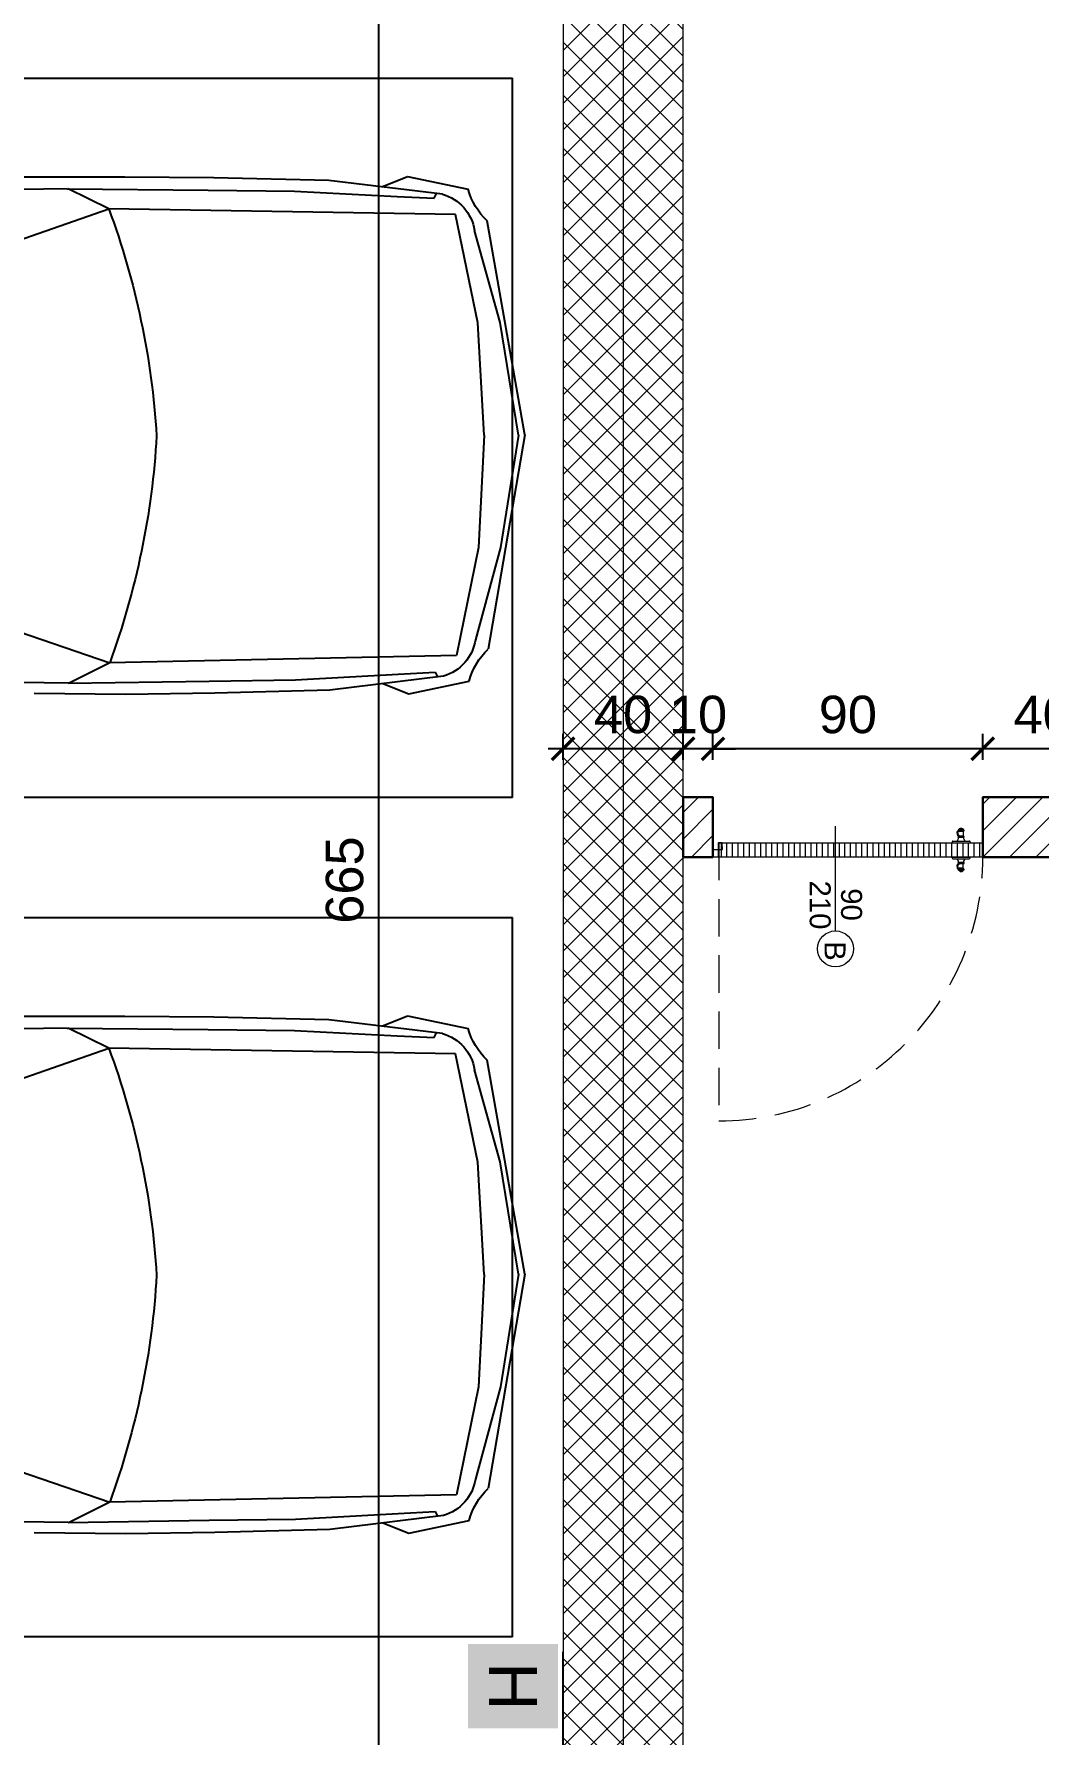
# Model space of a CAD drawing. Header units: centimetres. Extents: x 54080 to 59633, y -55119 to -48218.
# Drawn here: x 58401 to 58736, y -51265 to -50698 of the extents above; entities that cross this region are included whole.
import ezdxf

# ---------------------------------------------------------------- set-up
doc = ezdxf.new("R2010")
doc.units = ezdxf.units.CM
doc.header["$LTSCALE"] = 50
doc.header["$MEASUREMENT"] = 0
for name, pattern in [('23486-A01$0${ Chain Double-Dash }', [0]), ('CACHE', [0.375, 0.25, -0.125]), ('CONTINU', [0])]:
    doc.linetypes.add(name, pattern=pattern)
doc.layers.get('0').update_dxf_attribs({"color": 8})
for name, color, linetype in [('BETON COUPE', 3, 'CONTINU'), ('COTE 50ème', 1, 'Continuous'), ('FINI', 251, 'Continuous')]:
    doc.layers.add(name, color=color, linetype=linetype)
for name, color, linetype, lineweight in [('BETON HACHURE', 253, 'Continuous', 13), ('door', 44, 'Continuous', 5), ('MACONNERIE COUPE', 7, 'Continuous', 30), ('MACONNERIE HACHURE', 253, 'Continuous', 13)]:
    doc.layers.add(name, color=color, linetype=linetype, lineweight=lineweight)
doc.layers.add('HORS GEL', color=7, linetype='CACHE', lineweight=15, true_color=0x00661a)
doc.layers.add('HYPALON', color=7, linetype='Continuous', true_color=0xffaa00)
doc.styles.add('GENERATED_STYLE_1', font='arial.ttf')
doc.styles.add('RS_TEXT_1.50', font='arial.ttf', dxfattribs={"height": 12.5})
doc.styles.add('RS_TXT_50', font='arial.ttf', dxfattribs={"height": 12.5})
doc.dimstyles.new('RS_50CM_LINEAIRE', dxfattribs={"dimscale": 5, "dimtxt": 12.5, "dimasz": 1.5, "dimexe": 1, "dimexo": 2.5, "dimgap": 1, "dimtad": 1, "dimdec": 1, "dimrnd": 0.5, "dimdsep": 46, "dimtxsty": 'RS_TXT_50', "dimblk1": 'ARCHTICK', "dimblk2": 'ARCHTICK', "dimsah": 1, "dimcen": 2.5, "dimdle": 1, "dimclrt": 4, "dimadec": 0, "dimazin": 2, "dimtfac": 1, "dimtdec": 1, "dimtix": 1, "dimtmove": 2, "dimatfit": 3, "dimfxl": 1, "dimtolj": 1, "dimtzin": 0, "dimarcsym": 0})

# ---------------------------------------------------------------- blocks, each defined once
blk = doc.blocks.new('A$C99aa3423')
at = {"layer": 'HORS GEL', "linetype": '23486-A01$0${ Chain Double-Dash }', "ltscale": 1.2}
blk.add_line((2395, 1580), (2395, -4150), dxfattribs=at)
blk = doc.blocks.new('_ArchTick')
at = {"color": 0, "linetype": 'ByBlock', "const_width": 0.15}
blk.add_lwpolyline([(-0.5, -0.5), (0.5, 0.5)], dxfattribs=at)
blk = doc.blocks.new('*D1013')
at = {"layer": 'COTE 50ème', "color": 0, "lineweight": -2, "ltscale": 0.5, "transparency": 16777216}
for p, q in [((58516.22, -51317.36), (58516.22, -50642.36)), ((58565.17, -50647.36), (58511.22, -50647.36)), ((58565.17, -51312.36), (58511.22, -51312.36))]:
    blk.add_line(p, q, dxfattribs=at)
at = {"layer": 'Defpoints', "color": 0, "ltscale": 0.5, "transparency": 16777216}
for p in [(58516.22, -50647.36), (58577.67, -50647.36), (58577.67, -51312.36)]:
    blk.add_point(p, dxfattribs=at)
at = {"layer": 'COTE 50ème', "color": 0, "lineweight": -2, "ltscale": 0.5, "transparency": 16777216, "xscale": 7.5, "yscale": 7.5, "zscale": 7.5}
for p, rotation in [((58516.22, -50647.36), 90), ((58516.22, -51312.36), 270)]:
    blk.add_blockref('_ArchTick', p, dxfattribs=dict(at, rotation=rotation))
at = {"layer": 'COTE 50ème', "color": 4, "ltscale": 0.5, "transparency": 16777216, "insert": (58504.84, -50979.86), "char_height": 12.5, "attachment_point": 5, "rotation": 90, "style": 'RS_TXT_50'}
blk.add_mtext('\\A1;665', dxfattribs=at)
blk = doc.blocks.new('*D1311')
at = {"layer": 'COTE 50ème', "color": 0, "lineweight": -2, "ltscale": 0.5, "transparency": 16777216}
for p, q in [((58717.67, -50939.72), (58717.67, -50931.08)), ((58757.67, -50939.72), (58757.67, -50931.08)), ((58762.67, -50936.08), (58712.67, -50936.08))]:
    blk.add_line(p, q, dxfattribs=at)
at = {"layer": 'Defpoints', "color": 0, "ltscale": 0.5, "transparency": 16777216}
for p in [(58717.67, -50936.08), (58717.67, -50952.22), (58757.67, -50952.22)]:
    blk.add_point(p, dxfattribs=at)
at = {"layer": 'COTE 50ème', "color": 0, "lineweight": -2, "ltscale": 0.5, "transparency": 16777216, "xscale": 7.5, "yscale": 7.5, "zscale": 7.5, "rotation": 180}
blk.add_blockref('_ArchTick', (58717.67, -50936.08), dxfattribs=at)
at = {"layer": 'COTE 50ème', "color": 0, "lineweight": -2, "ltscale": 0.5, "transparency": 16777216, "xscale": 7.5, "yscale": 7.5, "zscale": 7.5}
blk.add_blockref('_ArchTick', (58757.67, -50936.08), dxfattribs=at)
at = {"layer": 'COTE 50ème', "color": 4, "ltscale": 0.5, "transparency": 16777216, "insert": (58737.67, -50924.7), "char_height": 12.5, "attachment_point": 5, "style": 'RS_TXT_50'}
blk.add_mtext('\\A1;40', dxfattribs=at)
blk = doc.blocks.new('*D1312')
at = {"layer": 'COTE 50ème', "color": 0, "lineweight": -2, "ltscale": 0.5, "transparency": 16777216}
for p, q in [((58627.67, -50939.72), (58627.67, -50931.08)), ((58717.67, -50939.72), (58717.67, -50931.08)), ((58722.67, -50936.08), (58622.67, -50936.08))]:
    blk.add_line(p, q, dxfattribs=at)
at = {"layer": 'Defpoints', "color": 0, "ltscale": 0.5, "transparency": 16777216}
for p in [(58627.67, -50936.08), (58627.67, -50952.22), (58717.67, -50952.22)]:
    blk.add_point(p, dxfattribs=at)
at = {"layer": 'COTE 50ème', "color": 0, "lineweight": -2, "ltscale": 0.5, "transparency": 16777216, "xscale": 7.5, "yscale": 7.5, "zscale": 7.5, "rotation": 180}
blk.add_blockref('_ArchTick', (58627.67, -50936.08), dxfattribs=at)
at = {"layer": 'COTE 50ème', "color": 0, "lineweight": -2, "ltscale": 0.5, "transparency": 16777216, "xscale": 7.5, "yscale": 7.5, "zscale": 7.5}
blk.add_blockref('_ArchTick', (58717.67, -50936.08), dxfattribs=at)
at = {"layer": 'COTE 50ème', "color": 4, "ltscale": 0.5, "transparency": 16777216, "insert": (58672.67, -50924.7), "char_height": 12.5, "attachment_point": 5, "style": 'RS_TXT_50'}
blk.add_mtext('\\A1;90', dxfattribs=at)
blk = doc.blocks.new('*D1313')
at = {"layer": 'COTE 50ème', "color": 0, "lineweight": -2, "ltscale": 0.5, "transparency": 16777216}
for p, q in [((58617.67, -50939.72), (58617.67, -50931.08)), ((58627.67, -50939.72), (58627.67, -50931.08)), ((58617.67, -50936.08), (58610.17, -50936.08)), ((58627.67, -50936.08), (58617.67, -50936.08)), ((58627.67, -50936.08), (58635.17, -50936.08))]:
    blk.add_line(p, q, dxfattribs=at)
at = {"layer": 'Defpoints', "color": 0, "ltscale": 0.5, "transparency": 16777216}
for p in [(58617.67, -50936.08), (58617.67, -50952.22), (58627.67, -50952.22)]:
    blk.add_point(p, dxfattribs=at)
at = {"layer": 'COTE 50ème', "color": 0, "lineweight": -2, "ltscale": 0.5, "transparency": 16777216, "xscale": 7.5, "yscale": 7.5, "zscale": 7.5}
blk.add_blockref('_ArchTick', (58617.67, -50936.08), dxfattribs=at)
at = {"layer": 'COTE 50ème', "color": 0, "lineweight": -2, "ltscale": 0.5, "transparency": 16777216, "xscale": 7.5, "yscale": 7.5, "zscale": 7.5, "rotation": 180}
blk.add_blockref('_ArchTick', (58627.67, -50936.08), dxfattribs=at)
at = {"layer": 'COTE 50ème', "color": 4, "ltscale": 0.5, "transparency": 16777216, "insert": (58622.67, -50924.7), "char_height": 12.5, "attachment_point": 5, "style": 'RS_TXT_50'}
blk.add_mtext('\\A1;10', dxfattribs=at)
blk = doc.blocks.new('*D1314')
at = {"layer": 'COTE 50ème', "color": 0, "lineweight": -2, "ltscale": 0.5, "transparency": 16777216}
for p, q in [((58577.67, -50939.72), (58577.67, -50931.08)), ((58617.67, -50939.72), (58617.67, -50931.08)), ((58622.67, -50936.08), (58572.67, -50936.08))]:
    blk.add_line(p, q, dxfattribs=at)
at = {"layer": 'Defpoints', "color": 0, "ltscale": 0.5, "transparency": 16777216}
for p in [(58577.67, -50936.08), (58577.67, -50952.22), (58617.67, -50952.22)]:
    blk.add_point(p, dxfattribs=at)
at = {"layer": 'COTE 50ème', "color": 0, "lineweight": -2, "ltscale": 0.5, "transparency": 16777216, "xscale": 7.5, "yscale": 7.5, "zscale": 7.5, "rotation": 180}
blk.add_blockref('_ArchTick', (58577.67, -50936.08), dxfattribs=at)
at = {"layer": 'COTE 50ème', "color": 0, "lineweight": -2, "ltscale": 0.5, "transparency": 16777216, "xscale": 7.5, "yscale": 7.5, "zscale": 7.5}
blk.add_blockref('_ArchTick', (58617.67, -50936.08), dxfattribs=at)
at = {"layer": 'COTE 50ème', "color": 4, "ltscale": 0.5, "transparency": 16777216, "insert": (58597.67, -50924.7), "char_height": 12.5, "attachment_point": 5, "style": 'RS_TXT_50'}
blk.add_mtext('\\A1;40', dxfattribs=at)

msp = doc.modelspace()

# ---------------------------------------------------------------- hatches: boundary and pattern name
at = {"layer": 'BETON HACHURE', "transparency": 33554585}
h = msp.add_hatch(dxfattribs=at)
h.set_pattern_fill('ANSI37', color=256, scale=50, angle=270, style=0)
h.set_pattern_definition([(315, (861.459, 19655.393), (4.4194174, 4.4194174), []), (45, (861.459, 19655.393), (-4.4194174, 4.4194174), [])])
h.paths.add_polyline_path([(56357.67, -51847.22), (56382.67, -51847.22), (56382.67, -52172.22), (56357.67, -52172.22)], flags=0)
h.paths.add_polyline_path([(56357.67, -51847.22), (56382.67, -51847.22), (56382.67, -52172.22), (56357.67, -52172.22)], flags=0)
h.paths.add_polyline_path([(58537.67, -51987.36), (58537.67, -52037.36), (58617.67, -52037.36), (58617.67, -51987.36)], flags=0)
h.paths.add_polyline_path([(58157.67, -51987.36), (58157.67, -52037.36), (58237.67, -52037.36), (58237.67, -51987.36)], flags=0)
edge = h.paths.add_edge_path(flags=0)
edge.add_arc((58197.67, -50672.36), 40, 0, 360)
edge = h.paths.add_edge_path(flags=0)
edge.add_arc((58197.67, -49997.36), 40, 0, 360)
edge = h.paths.add_edge_path(flags=0)
edge.add_arc((58197.67, -51272.36), 40, 0, 360)
h.paths.add_polyline_path([(59277.67, -49527.22), (54853.83, -49527.22), (54464.54, -54263.92), (59277.59, -54736.58), (59277.67, -54713.51)])
edge = h.paths.add_edge_path(flags=0)
edge.add_arc((58197.67, -51272.36), 40, 0, 360)
h.paths.add_polyline_path([(56982.67, -49552.22), (56982.67, -49972.36), (57007.67, -49972.36), (57007.67, -49552.22), (58577.68, -49552.22), (58577.67, -50022.36), (58617.67, -50022.36), (58617.67, -49552.22), (59247.67, -49552.22), (59247.67, -51282.36), (58617.67, -51282.36), (58617.67, -50647.36), (58577.67, -50647.36), (58577.67, -51312.36), (59247.67, -51312.36), (59247.67, -52057.36), (58577.67, -52057.36), (58577.67, -53447.36), (58617.67, -53447.36), (58617.67, -52087.36), (59247.67, -52087.36), (59247.67, -54709.01), (58245.17, -54610.07), (58245.17, -54122.36), (58220.17, -54122.36), (58220.17, -54607.62), (56915.17, -54479.46), (56915.17, -54122.36), (56890.17, -54122.36), (56890.17, -54477.01), (55702.67, -54360.39), (55702.67, -54122.36), (55652.67, -54122.36), (55652.67, -54355.48), (54491.47, -54241.45), (54666.86, -52107.36), (54872.67, -52107.36), (54872.67, -52057.36), (54670.97, -52057.36), (54672.82, -52037.36), (54872.67, -52037.36), (54872.67, -51987.36), (54676.72, -51987.36), (54733.43, -51297.36), (54872.67, -51297.36), (54872.67, -51247.36), (54737.54, -51247.36), (54782.74, -50697.36), (54872.67, -50697.36), (54872.67, -50647.36), (54786.85, -50647.36), (54876.86, -49552.22), (55655.17, -49552.22), (55655.17, -49972.36), (55680.17, -49972.36), (55680.17, -49552.22)], flags=16)
h.paths.add_polyline_path([(58157.67, -51232.36), (58157.67, -51312.36), (58237.67, -51312.36), (58237.67, -51232.36)], flags=0)
at = {"layer": 'door'}
h = msp.add_hatch(dxfattribs=at)
h.set_pattern_fill('ANSI31', color=256, scale=15, angle=765)
h.set_pattern_definition([(90, (-79257.0422, -98097.6353), (-1.875, 3e-15), [])])
h.paths.add_polyline_path([(58629.64, -50967.45), (58717.67, -50967.45), (58717.67, -50972.17), (58629.64, -50972.17)])
at = {"layer": 'HYPALON', "linetype": 'Continuous', "lineweight": 0, "true_color": 0xed1f24}
msp.add_hatch(color=240, dxfattribs=at).paths.add_polyline_path([(58545.99, -51234.76), (58545.99, -51262.9), (58575.95, -51262.9), (58575.95, -51234.76)])
at = {"layer": 'MACONNERIE HACHURE'}
h = msp.add_hatch(dxfattribs=at)
h.set_pattern_fill('ANSI31', color=256, scale=50, style=0)
h.paths.add_polyline_path([(54872.67, -54083.63), (54897.67, -54083.63), (54897.67, -54067.36), (54872.67, -54067.36)])
h.paths.add_polyline_path([(54760.13, -53887.22), (54520.58, -53887.22), (54522.64, -53862.22), (54760.13, -53862.22)])
h.paths.add_polyline_path([(54872.67, -54017.36), (54872.67, -53887.22), (54850.13, -53887.22), (54850.13, -53862.22), (54897.67, -53862.22), (54897.67, -54017.36)])
h.paths.add_polyline_path([(54872.67, -54173.63), (54897.67, -54173.63), (54897.67, -54281.34), (54872.67, -54278.88)])
h.paths.add_polyline_path([(54505.78, -54067.36), (54507.82, -54042.46), (54872.67, -54042.36), (54872.67, -54067.36)])
h.paths.add_polyline_path([(58577.67, -52057.36), (58597.67, -52057.36), (58597.67, -52037.36), (58577.67, -52037.36)])
h.paths.add_polyline_path([(55842.67, -50672.36), (56202.67, -50672.36), (56202.67, -50647.36), (55842.67, -50647.36)])
h.paths.add_polyline_path([(55752.67, -50672.36), (55742.67, -50672.36), (55742.67, -50647.36), (55752.67, -50647.36)])
h.paths.add_polyline_path([(57077.67, -53447.36), (57437.67, -53447.36), (57437.67, -53422.36), (57077.67, -53422.36)])
h.paths.add_polyline_path([(56987.67, -53447.36), (56977.67, -53447.36), (56977.67, -53422.36), (56987.67, -53422.36)])
h.paths.add_polyline_path([(58777.67, -49872.22), (58777.67, -49882.22), (58757.67, -49882.22), (58757.67, -49872.22), (58717.67, -49872.22), (58717.67, -49852.22), (59252.67, -49852.22), (59252.67, -49872.22)])
h.paths.add_polyline_path([(58777.67, -50092.22), (58777.67, -50102.22), (58757.67, -50102.22), (58757.67, -49972.22), (58777.67, -49972.22), (58777.67, -50072.22), (59252.67, -50072.22), (59252.67, -50092.22)])
h.paths.add_polyline_path([(58777.67, -50312.22), (58777.67, -50322.22), (58757.67, -50322.22), (58757.67, -50192.22), (58777.67, -50192.22), (58777.67, -50292.22), (59252.67, -50292.22), (59252.67, -50312.22)])
h.paths.add_polyline_path([(58777.67, -50532.22), (58777.67, -50542.22), (58757.67, -50542.22), (58757.67, -50412.22), (58777.67, -50412.22), (58777.67, -50512.22), (59247.67, -50512.22), (59247.67, -50532.22)])
h.paths.add_polyline_path([(58757.67, -50762.22), (58757.67, -50632.22), (58777.67, -50632.22), (58777.67, -50732.22), (59252.67, -50732.22), (59252.67, -50752.22), (58777.67, -50752.22), (58777.67, -50762.22)])
h.paths.add_polyline_path([(58777.67, -50852.22), (58757.67, -50852.22), (58757.67, -50952.22), (58717.67, -50952.22), (58717.67, -50972.22), (59252.67, -50972.22), (59252.67, -50952.22), (58777.67, -50952.22)])
h.paths.add_polyline_path([(58627.67, -49872.22), (58617.67, -49872.22), (58617.67, -49852.22), (58627.67, -49852.22)])
h.paths.add_polyline_path([(58627.67, -50972.22), (58617.67, -50972.22), (58617.67, -50952.22), (58627.67, -50952.22)])
h.paths.add_polyline_path([(58577.67, -51947.36), (58597.67, -51947.36), (58597.67, -51987.36), (58577.67, -51987.36)])
h.paths.add_polyline_path([(58577.67, -51747.36), (58597.67, -51747.36), (58597.67, -51312.36), (58577.67, -51312.36)])
h.paths.add_polyline_path([(57052.67, -52057.36), (57072.67, -52057.36), (57072.67, -52037.36), (57052.67, -52037.36)])
h.paths.add_polyline_path([(56237.67, -52057.36), (56257.67, -52057.36), (56257.67, -52037.36), (56237.67, -52037.36)])
h.paths.add_polyline_path([(55707.67, -52087.36), (55727.67, -52087.36), (55727.67, -52037.36), (55707.67, -52037.36)])
h.paths.add_polyline_path([(55837.67, -52007.36), (56107.67, -52007.36), (56107.67, -51987.36), (55837.67, -51987.36)])
h.paths.add_polyline_path([(57072.67, -52107.36), (57342.67, -52107.36), (57342.67, -52087.36), (57072.67, -52087.36)])
h.paths.add_polyline_path([(56670.17, -51987.36), (56670.17, -52097.36), (56690.17, -52097.36), (56690.17, -52007.36), (56922.67, -52007.36), (56922.67, -51987.36)])
h.paths.add_polyline_path([(56670.17, -52297.36), (56690.17, -52297.36), (56690.17, -52217.36), (57047.67, -52217.36), (57047.67, -52197.36), (56690.17, -52197.36), (56690.17, -52187.36), (56670.17, -52187.36)])
h.paths.add_polyline_path([(56670.17, -52497.36), (56690.17, -52497.36), (56690.17, -52417.36), (57047.67, -52417.36), (57047.67, -52397.36), (56690.17, -52397.36), (56690.17, -52387.36), (56670.17, -52387.36)])
h.paths.add_polyline_path([(56510.17, -52797.36), (56510.17, -52787.36), (56490.17, -52787.36), (56490.17, -52797.36), (56257.67, -52797.36), (56257.67, -52817.36), (56942.67, -52817.36), (56942.67, -52797.36), (56690.17, -52797.36), (56690.17, -52787.36), (56670.17, -52787.36), (56670.17, -52797.36)])
h.paths.add_polyline_path([(56510.17, -52697.36), (56510.17, -52587.36), (56490.17, -52587.36), (56490.17, -52597.36), (56127.67, -52597.36), (56127.67, -52617.36), (56490.17, -52617.36), (56490.17, -52697.36)])
h.paths.add_polyline_path([(56510.17, -52497.36), (56510.17, -52387.36), (56490.17, -52387.36), (56490.17, -52397.36), (56127.67, -52397.36), (56127.67, -52417.36), (56490.17, -52417.36), (56490.17, -52497.36)])
h.paths.add_polyline_path([(56510.17, -52187.36), (56490.17, -52187.36), (56490.17, -52197.36), (56127.67, -52197.36), (56127.67, -52217.36), (56490.17, -52217.36), (56490.17, -52297.36), (56510.17, -52297.36)])
h.paths.add_polyline_path([(56510.17, -51977.36), (56490.17, -51977.36), (56490.17, -51987.36), (56257.67, -51987.36), (56257.67, -52007.36), (56490.17, -52007.36), (56490.17, -52097.36), (56510.17, -52097.36)])
h.paths.add_polyline_path([(56490.17, -51887.36), (56510.17, -51887.36), (56510.17, -51777.36), (56490.17, -51777.36), (56490.17, -51787.36), (56132.67, -51787.36), (56132.67, -51807.36), (56490.17, -51807.36)])
h.paths.add_polyline_path([(57437.67, -52777.36), (57462.67, -52777.36), (57462.67, -52797.36), (57437.67, -52797.36)])
h.paths.add_polyline_path([(56202.67, -51317.36), (56227.67, -51317.36), (56227.67, -51297.36), (56202.67, -51297.36)])
h.paths.add_polyline_path([(56107.67, -53323.39), (56127.67, -53323.39), (56127.67, -52847.36), (56107.67, -52847.36)])
h.paths.add_polyline_path([(55682.67, -53222.36), (55702.67, -53222.36), (55702.67, -52927.36), (55682.67, -52927.36)])
h.paths.add_polyline_path([(55786, -51192.36), (55742.67, -51192.36), (55742.67, -51152.36), (55786, -51152.36)])
h.paths.add_polyline_path([(55952.67, -51192.36), (55912.67, -51192.36), (55912.67, -51152.36), (55952.67, -51152.36)])
h.paths.add_polyline_path([(56159.34, -51192.36), (56202.67, -51192.36), (56202.67, -51152.36), (56159.34, -51152.36)])
h.paths.add_polyline_path([(55992.67, -51192.36), (56032.67, -51192.36), (56032.67, -51152.36), (55992.67, -51152.36)])
h.paths.add_polyline_path([(57394.34, -52902.36), (57437.67, -52902.36), (57437.67, -52942.36), (57394.34, -52942.36)])
h.paths.add_polyline_path([(57227.67, -52902.36), (57267.67, -52902.36), (57267.67, -52942.36), (57227.67, -52942.36)])
h.paths.add_polyline_path([(57021, -52902.36), (56977.67, -52902.36), (56977.67, -52942.36), (57021, -52942.36)])
h.paths.add_polyline_path([(57187.67, -52902.36), (57147.67, -52902.36), (57147.67, -52942.36), (57187.67, -52942.36)])
h.paths.add_polyline_path([(55941, -52412.36), (55917.67, -52412.36), (55917.67, -52392.36), (55941, -52392.36)])
h.paths.add_polyline_path([(56107.67, -52412.36), (56067.67, -52412.36), (56067.67, -52392.36), (56107.67, -52392.36)])
h.paths.add_polyline_path([(55726, -52412.36), (55702.67, -52412.36), (55702.67, -52392.36), (55726, -52392.36)])
h.paths.add_polyline_path([(55892.67, -52412.36), (55852.67, -52412.36), (55852.67, -52392.36), (55892.67, -52392.36)])
h.paths.add_polyline_path([(55682.67, -52518.36), (55702.67, -52518.36), (55702.67, -52412.36), (55682.67, -52412.36)])
h.paths.add_polyline_path([(55682.67, -52797.36), (55702.67, -52797.36), (55702.67, -52737.36), (55682.67, -52737.36)])
h.paths.add_polyline_path([(56107.67, -52797.36), (56127.67, -52797.36), (56127.67, -52412.36), (56107.67, -52412.36)])
h.paths.add_polyline_path([(57437.67, -52677.36), (57437.67, -52637.36), (57342.67, -52637.36), (57342.67, -52562.36), (57367.67, -52562.36), (57367.67, -52627.36), (57462.67, -52627.36), (57462.67, -52677.36)])
h.paths.add_polyline_path([(56202.67, -51417.36), (56202.67, -51457.36), (56107.67, -51457.36), (56107.67, -51532.36), (56132.67, -51532.36), (56132.67, -51482.36), (56202.67, -51482.36), (56202.67, -51578.36), (56490.17, -51578.36), (56490.17, -51687.36), (56510.17, -51687.36), (56510.17, -51558.36), (56227.67, -51558.36), (56227.67, -51417.36)])
h.paths.add_polyline_path([(55742.67, -51297.36), (55742.67, -51457.36), (55837.67, -51457.36), (55837.67, -51532.36), (55812.67, -51532.36), (55812.67, -51482.36), (55717.67, -51482.36), (55717.67, -51297.36)])
h.paths.add_polyline_path([(56107.67, -53343.36), (55702.67, -53343.36), (55702.67, -53343.36), (56107.67, -53343.36)])
h.paths.add_polyline_path([(56977.67, -52797.36), (56977.67, -52637.36), (57072.67, -52637.36), (57072.67, -52562.36), (57047.67, -52562.36), (57047.67, -52627.36), (56977.67, -52627.36), (56977.67, -52597.36), (56690.17, -52597.36), (56690.17, -52587.36), (56670.17, -52587.36), (56670.17, -52697.36), (56690.17, -52697.36), (56690.17, -52617.36), (56952.67, -52617.36), (56952.67, -52797.36)])

# ---------------------------------------------------------------- linework, layer by layer
at = {"layer": 'BETON COUPE', "lineweight": 5}
msp.add_lwpolyline([(58617.67, -51282.36), (58617.67, -50647.36), (58577.67, -50647.36), (58577.67, -51312.36)], dxfattribs=at)
at = {"layer": 'door'}
for p, q in [((58668.55, -50996.83), (58668.55, -50961.87)), ((58707.43, -50967.15), (58707.43, -50967.45)), ((58707.43, -50967.45), (58713.43, -50967.45)), ((58707.73, -50966.85), (58713.13, -50966.85)), ((58709.16, -50964.27), (58709.16, -50963.7)), ((58709.16, -50964.27), (58709.16, -50964.84)), ((58709.38, -50964.27), (58709.38, -50963.7)), ((58709.38, -50964.27), (58709.38, -50964.84)), ((58711.36, -50963.18), (58709.5, -50963.18)), ((58709.5, -50963.43), (58711.36, -50963.43)), ((58709.56, -50963.68), (58709.75, -50963.68)), ((58709.56, -50964.86), (58709.57, -50964.86)), ((58711.27, -50965.22), (58709.6, -50965.22)), ((58711.27, -50965.62), (58709.6, -50965.62)), ((58709.75, -50962.81), (58709.75, -50962.93)), ((58709.88, -50962.81), (58709.75, -50962.81)), ((58711.11, -50962.93), (58709.75, -50962.93)), ((58711.11, -50963.68), (58709.75, -50963.68)), ((58709.75, -50965.04), (58709.75, -50965.05)), ((58710.99, -50962.81), (58709.88, -50962.81)), ((58710.99, -50962.81), (58711.11, -50962.81)), ((58711.11, -50962.81), (58711.11, -50962.93)), ((58711.11, -50963.68), (58711.11, -50965.05)), ((58713.43, -50967.15), (58713.43, -50967.45)), ((58707.43, -50972.47), (58707.43, -50972.17)), ((58707.43, -50972.17), (58713.43, -50972.17)), ((58707.73, -50972.77), (58713.13, -50972.77)), ((58713.43, -50972.47), (58713.43, -50972.17)), ((58709.16, -50975.35), (58709.16, -50974.78)), ((58709.16, -50975.35), (58709.16, -50975.92)), ((58709.38, -50975.35), (58709.38, -50974.78)), ((58709.38, -50975.35), (58709.38, -50975.92)), ((58709.5, -50976.19), (58711.36, -50976.19)), ((58711.36, -50976.44), (58709.5, -50976.44)), ((58709.56, -50974.76), (58709.57, -50974.76)), ((58709.56, -50975.94), (58709.75, -50975.94)), ((58711.27, -50974), (58709.6, -50974)), ((58711.27, -50974.4), (58709.6, -50974.4)), ((58709.75, -50974.58), (58709.75, -50974.57)), ((58711.11, -50975.94), (58709.75, -50975.94)), ((58711.11, -50976.69), (58709.75, -50976.69)), ((58709.75, -50976.81), (58709.75, -50976.69)), ((58709.88, -50976.81), (58709.75, -50976.81)), ((58710.99, -50976.81), (58709.88, -50976.81)), ((58710.99, -50976.81), (58711.11, -50976.81)), ((58711.11, -50975.94), (58711.11, -50974.57)), ((58711.11, -50976.81), (58711.11, -50976.69))]:
    msp.add_line(p, q, dxfattribs=at)
at = {"layer": 'door', "linetype": 'CACHE'}
msp.add_line((58629.64, -50967.45), (58629.64, -51060.2), dxfattribs=at)
at = {"layer": 'door'}
for points in [[(58627.67, -50969.72), (58630.81, -50969.72), (58630.69, -50967.4), (58629.43, -50967.4), (58629.43, -50972.22), (58627.67, -50972.22), (58627.67, -50969.72)], [(58629.64, -50967.45), (58717.67, -50967.45), (58717.67, -50972.17), (58629.64, -50972.17), (58629.64, -50967.45)]]:
    msp.add_lwpolyline(points, dxfattribs=at)
msp.add_circle((58668.55, -51002.83), 6, dxfattribs=at)
for centre, radius, start, end in [((58707.73, -50967.15), 0.3, 90, 180), ((58709.75, -50966.85), 0.6, 130.5908, 180), ((58709.27, -50963.7), 0.11, 0.0106, 179.9894), ((58709.27, -50964.84), 0.11, 180.0106, 359.9894), ((58708.78, -50965.8), 0.841, 314.3689, 12.0705), ((58709.5, -50963.31), 0.125, 90, 270), ((58709.44, -50963.7), 0.0561, 52.0366, 176.2903), ((58709.44, -50964.84), 0.0561, 183.7097, 307.9634), ((58709.6, -50965.42), 0.2, 90, 270), ((58709.57, -50963.47), 0.215, 242.3858, 267.2971), ((58709.57, -50965.07), 0.215, 92.7029, 117.6142), ((58709.76, -50963.18), 0.251, 90.115, 179.885), ((58709.76, -50963.43), 0.251, 180.115, 269.885), ((58709.56, -50965.05), 0.191, 1.8485, 91.2574), ((58709.58, -50965.05), 0.171, 275.059, 359.7825), ((58710.43, -50963.55), 0.929, 53.4104, 126.5896), ((58711.11, -50963.18), 0.251, 0.115, 89.885), ((58711.11, -50963.43), 0.251, 270.115, 359.885), ((58711.28, -50965.05), 0.171, 180.2175, 264.941), ((58712.09, -50965.8), 0.841, 167.9295, 225.6311), ((58711.27, -50965.42), 0.2, 270, 90), ((58711.36, -50963.31), 0.125, 270, 90), ((58711.11, -50966.85), 0.6, 0, 49.4092), ((58713.13, -50967.15), 0.3, 0, 90), ((58707.73, -50972.47), 0.3, 180, 270), ((58709.75, -50972.77), 0.6, 180, 229.4092), ((58708.78, -50973.82), 0.841, 347.9295, 45.6311), ((58712.09, -50973.82), 0.841, 134.3689, 192.0705), ((58711.11, -50972.77), 0.6, 310.5908, 0), ((58713.13, -50972.47), 0.3, 270, 0), ((58709.27, -50974.78), 0.11, 0.0106, 179.9894), ((58709.27, -50975.92), 0.11, 180.0106, 359.9894), ((58709.44, -50974.78), 0.0561, 52.0366, 176.2903), ((58709.44, -50975.92), 0.0561, 183.7097, 307.9634), ((58709.5, -50976.31), 0.125, 90, 270), ((58709.6, -50974.2), 0.2, 90, 270), ((58709.57, -50974.55), 0.215, 242.3858, 267.2971), ((58709.57, -50976.15), 0.215, 92.7029, 117.6142), ((58709.76, -50976.19), 0.251, 90.115, 179.885), ((58709.76, -50976.44), 0.251, 180.115, 269.885), ((58709.56, -50974.57), 0.191, 268.7426, 358.1515), ((58709.58, -50974.57), 0.171, 0.2175, 84.941), ((58710.43, -50976.07), 0.929, 233.4104, 306.5896), ((58711.28, -50974.57), 0.171, 95.059, 179.7825), ((58711.11, -50976.19), 0.251, 0.115, 89.885), ((58711.11, -50976.44), 0.251, 270.115, 359.885), ((58711.27, -50974.2), 0.2, 270, 90), ((58711.36, -50976.31), 0.125, 270, 90)]:
    msp.add_arc(centre, radius, start, end, dxfattribs=at)
at = {"layer": 'door', "linetype": 'CACHE'}
msp.add_arc((58629.64, -50972.17), 88.03, 270, 0, dxfattribs=at)
at = {"layer": 'FINI'}
for p, q in [((58077.67, -50712.36), (58560.83, -50712.36)), ((58560.83, -50952.36), (58560.83, -50712.36)), ((58431.41, -50745.33), (58196.84, -50745.52)), ((58461.13, -50745.65), (58431.41, -50745.33)), ((58499.53, -50746.52), (58461.13, -50745.65)), ((58537.43, -50751.05), (58499.53, -50746.52)), ((58517.19, -50748.63), (58525.81, -50745.17)), ((58525.81, -50745.17), (58545.97, -50749.37)), ((58412.17, -50749.23), (58203.17, -50752.91)), ((58412.17, -50749.23), (58459.26, -50749.75)), ((58426.11, -50755.98), (58412.55, -50749.24)), ((58459.26, -50749.75), (58488.06, -50750.06)), ((58488.06, -50750.06), (58522.33, -50751.8)), ((58522.33, -50751.8), (58534.67, -50752.39)), ((58534.67, -50752.39), (58535.48, -50750.82)), ((58364.63, -50777.33), (58426.11, -50755.98)), ((58541.75, -50757.87), (58426.11, -50755.98)), ((58549.25, -50793.92), (58541.75, -50757.87)), ((58556.67, -50793.9), (58548.12, -50763.16)), ((58564.93, -50831.38), (58552.36, -50759.97)), ((58551.35, -50831.41), (58549.25, -50793.92)), ((58562.83, -50831.39), (58556.67, -50793.9)), ((58551.35, -50831.41), (58549.4, -50868.91)), ((58564.93, -50831.38), (58552.65, -50902.85)), ((58562.83, -50831.39), (58556.83, -50868.9)), ((58549.4, -50868.91), (58542.05, -50904.99)), ((58556.83, -50868.9), (58548.4, -50899.68)), ((58364.85, -50886.27), (58426.42, -50907.36)), ((58542.05, -50904.99), (58426.42, -50907.36)), ((58412.51, -50914.16), (58203.49, -50911.35)), ((58426.42, -50907.36), (58412.89, -50914.16)), ((58488.4, -50913.02), (58522.66, -50911.14)), ((58522.66, -50911.14), (58535, -50910.5)), ((58535, -50910.5), (58535.82, -50912.07)), ((58412.51, -50914.16), (58459.6, -50913.46)), ((58459.6, -50913.46), (58488.4, -50913.02)), ((58499.88, -50916.51), (58461.49, -50917.54)), ((58537.76, -50911.83), (58499.88, -50916.51)), ((58517.54, -50914.33), (58526.16, -50917.76)), ((58526.16, -50917.76), (58546.31, -50913.47)), ((58431.77, -50917.99), (58401.17, -50917.66)), ((58461.49, -50917.54), (58431.77, -50917.99)), ((58560.83, -50952.36), (58077.67, -50952.36)), ((58077.67, -50992.36), (58560.83, -50992.36)), ((58560.83, -51232.36), (58560.83, -50992.36)), ((58431.41, -51025.33), (58196.84, -51025.52)), ((58412.17, -51029.23), (58203.17, -51032.91)), ((58412.17, -51029.23), (58459.26, -51029.75)), ((58426.11, -51035.98), (58412.55, -51029.24)), ((58461.13, -51025.65), (58431.41, -51025.33)), ((58459.26, -51029.75), (58488.06, -51030.06)), ((58499.53, -51026.52), (58461.13, -51025.65)), ((58488.06, -51030.06), (58522.33, -51031.8)), ((58537.43, -51031.05), (58499.53, -51026.52)), ((58517.19, -51028.63), (58525.81, -51025.17)), ((58525.81, -51025.17), (58545.97, -51029.37)), ((58364.63, -51057.33), (58426.11, -51035.98)), ((58541.75, -51037.87), (58426.11, -51035.98)), ((58522.33, -51031.8), (58534.67, -51032.39)), ((58534.67, -51032.39), (58535.48, -51030.82)), ((58549.25, -51073.92), (58541.75, -51037.87)), ((58564.93, -51111.38), (58552.36, -51039.97)), ((58556.67, -51073.9), (58548.12, -51043.16)), ((58551.35, -51111.41), (58549.25, -51073.92)), ((58562.83, -51111.39), (58556.67, -51073.9)), ((58551.35, -51111.41), (58549.4, -51148.91)), ((58564.93, -51111.38), (58552.65, -51182.85)), ((58562.83, -51111.39), (58556.83, -51148.9)), ((58549.4, -51148.91), (58542.05, -51184.99)), ((58556.83, -51148.9), (58548.4, -51179.68)), ((58364.85, -51166.27), (58426.42, -51187.36)), ((58426.42, -51187.36), (58412.89, -51194.16)), ((58542.05, -51184.99), (58426.42, -51187.36)), ((58412.51, -51194.16), (58203.49, -51191.35)), ((58412.51, -51194.16), (58459.6, -51193.46)), ((58459.6, -51193.46), (58488.4, -51193.02)), ((58488.4, -51193.02), (58522.66, -51191.14)), ((58537.76, -51191.83), (58499.88, -51196.51)), ((58517.54, -51194.33), (58526.16, -51197.76)), ((58522.66, -51191.14), (58535, -51190.5)), ((58526.16, -51197.76), (58546.31, -51193.47)), ((58535, -51190.5), (58535.82, -51192.07)), ((58431.77, -51197.99), (58401.17, -51197.66)), ((58461.49, -51197.54), (58431.77, -51197.99)), ((58499.88, -51196.51), (58461.49, -51197.54)), ((58560.83, -51232.36), (58077.67, -51232.36))]:
    msp.add_line(p, q, dxfattribs=at)
at = {"layer": 'FINI', "extrusion": (0, 0, -1)}
for centre, major_axis, ratio, start_param, end_param in [((58533.35, -50765.43), (14.94, 0.38), 1, -1.269219, -0.12741), ((58567.95, -50743.34), (22.79, 0.28), 1, 2.33652, 2.886122), ((58239.58, -50839.82), (-30.21, 230.33), 0.871542, 1.314587, 1.649297), ((58239.55, -50824.29), (29.26, 230.45), 0.871538, 1.492296, 1.827005), ((58533.63, -50897.47), (-14.94, 0.38), 1, 3.264527, 4.406336), ((58568.32, -50919.41), (-22.65, 2.55), 1, 0.151456, 0.701058), ((58567.95, -51023.34), (22.79, 0.28), 1, 2.33652, 2.886122), ((58239.58, -51119.82), (-30.21, 230.33), 0.871542, 1.314587, 1.649297), ((58533.35, -51045.43), (14.94, 0.38), 1, -1.269219, -0.12741), ((58239.55, -51104.29), (29.26, 230.45), 0.871538, 1.492296, 1.827005), ((58533.63, -51177.47), (-14.94, 0.38), 1, 3.264527, 4.406336), ((58568.32, -51199.41), (-22.65, 2.55), 1, 0.151456, 0.701058)]:
    msp.add_ellipse(centre, major_axis=major_axis, ratio=ratio, start_param=start_param, end_param=end_param, dxfattribs=at)
at = {"layer": 'HYPALON'}
msp.add_line((58577.67, -51307.36), (58577.67, -51237.36), dxfattribs=at)
at = {"layer": 'MACONNERIE COUPE', "ltscale": 0.5}
for points in [[(58777.67, -50852.22), (58757.67, -50852.22), (58757.67, -50952.22), (58717.67, -50952.22), (58717.67, -50972.22), (59252.67, -50972.22), (59252.67, -50952.22), (58777.67, -50952.22)], [(58627.67, -50972.22), (58617.67, -50972.22), (58617.67, -50952.22), (58627.67, -50952.22)]]:
    msp.add_lwpolyline(points, close=True, dxfattribs=at)

# ---------------------------------------------------------------- block references
at = {"layer": 'MACONNERIE COUPE', "lineweight": 5, "ltscale": 0.5}
msp.add_blockref('A$C99aa3423', (56202.67, -50862.36), dxfattribs=at)

# ---------------------------------------------------------------- texts
at = {"layer": 'door', "char_height": 7, "rotation": 270, "style": 'GENERATED_STYLE_1'}
for s, insert, attachment_point in [('\\A1;\\pt0;210', (58659.84, -50980.02), 7), ('\\A1;\\pt0;90', (58670.3, -50982.59), 7), ('\\A1;\\pt0;B', (58671.88, -51000.26), 1)]:
    msp.add_mtext(s, dxfattribs=dict(at, insert=insert, attachment_point=attachment_point))
at = {"layer": 'HYPALON', "color": 7, "insert": (58560.97, -51248.83), "char_height": 16, "width": 185.056, "attachment_point": 5, "rotation": 270, "style": 'RS_TEXT_1.50'}
msp.add_mtext('H', dxfattribs=at)

# ---------------------------------------------------------------- dimensions: what is measured, and where the dimension line sits
at = {"layer": 'COTE 50ème', "ltscale": 0.5}
dim = msp.add_linear_dim(base=(58516.22, -50647.36), p1=(58577.67, -51312.36), p2=(58577.67, -50647.36), angle=90, dimstyle='RS_50CM_LINEAIRE', dxfattribs=at)
dim.commit()
dim.dimension.update_dxf_attribs({"geometry": '*D1013', "text_midpoint": (58504.84, -50979.86)})
for base, p1, p2, picture, middle in [((58577.67, -50936.08), (58617.67, -50952.22), (58577.67, -50952.22), '*D1314', (58597.67, -50924.7)), ((58617.67, -50936.08), (58627.67, -50952.22), (58617.67, -50952.22), '*D1313', (58622.67, -50924.7)), ((58627.67, -50936.08), (58717.67, -50952.22), (58627.67, -50952.22), '*D1312', (58672.67, -50924.7)), ((58717.67, -50936.08), (58757.67, -50952.22), (58717.67, -50952.22), '*D1311', (58737.67, -50924.7))]:
    dim = msp.add_linear_dim(base=base, p1=p1, p2=p2, dimstyle='RS_50CM_LINEAIRE', dxfattribs=at)
    dim.commit()
    dim.dimension.update_dxf_attribs({"geometry": picture, "text_midpoint": middle})

doc.saveas('drawing.dxf')
